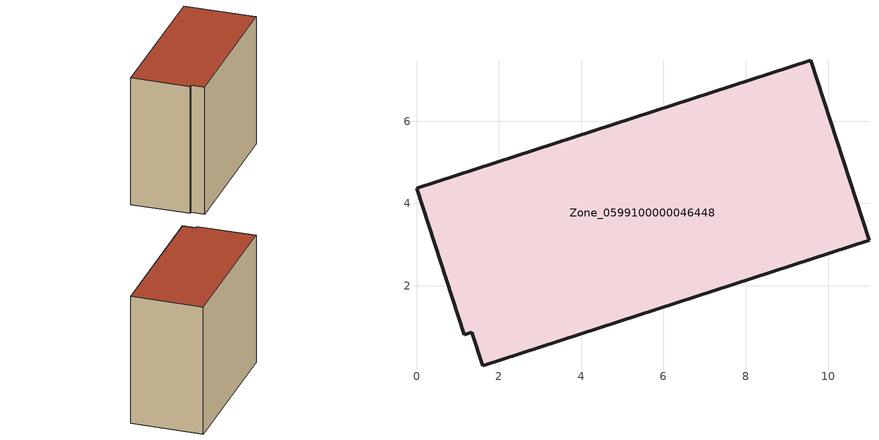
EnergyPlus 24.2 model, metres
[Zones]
Zone_0599100000046448
 floor ground (C_G): 1.61,0.06 1.34,0.87 1.16,0.81 0,4.37 9.58,7.48 11,3.1 z3.4
 wall outside (C_F): 11,3.1 9.58,7.48 0,4.37 1.16,0.81 1.34,0.87 1.61,0.06 11,3.1 z3.4:11.89
 roof outside (C_R): 1.34,0.87 1.61,0.06 11,3.1 9.58,7.48 0,4.37 1.16,0.81 z11.89
[BUILDING]
Pand.0599100000046448: North Axis=0; Terrain=City; Loads Convergence Tolerance Value=0.04; Temperature Convergence Tolerance Value=0.4; Solar Distribution=FullExterior; Maximum Number of Warmup Days=25; Minimum Number of Warmup Days=1
[Site:Location]
Rotterdam.The.Hague.AP_ZH_NLD Design_Conditions: Latitude=51.96; Longitude=4.45; Time Zone=1; Elevation=-4.5
[SITE:GROUNDTEMPERATURE:BUILDINGSURFACE]
18, 18, 18, 18, 18, 18, 18, 18, 18, 18, 18, 18
[MATERIAL] Thermal Absorptance=0.9; Solar Absorptance=0.7; Visible Absorptance=0.7
Name | Roughness | Thickness | Conductivity | Density | Specific Heat
G.TI.1946-1964 | MediumSmooth | 0.15 | 1 | 540 | 1210
F.TI.1946-1964 | Rough | 0.3 | 0.857143 | 1920 | 840
R.TI.1946-1964 | MediumRough | 0.2 | 0.277778 | 1500 | 1000
[CONSTRUCTION]
C_G: G.TI.1946-1964
C_F: F.TI.1946-1964
C_R: R.TI.1946-1964
[ZONE]
Zone_0599100000046448: Type=1; Multiplier=1; Ceiling Height=Autocalculate; Volume=Autocalculate; Floor Area=autocalculate; Part of Total Floor Area=Yes
[ZONEINFILTRATION:DESIGNFLOWRATE]
Infil_Zone_0599100000046448: Zone or ZoneList or Space or SpaceList=Zone_0599100000046448; Schedule=AlwaysOn; Design Flow Rate Calculation Method=Flow/Area; Flow Rate per Floor Area=0.003; Constant Term Coefficient=1; Temperature Term Coefficient=0; Velocity Term Coefficient=0; Velocity Squared Term Coefficient=0
[HVACTEMPLATE:ZONE:IDEALLOADSAIRSYSTEM]
Zone_0599100000046448: Maximum Heating Supply Air Temperature=50; Minimum Cooling Supply Air Temperature=13; Maximum Heating Supply Air Humidity Ratio=0.0156; Minimum Cooling Supply Air Humidity Ratio=0.0077; Heating Limit=NoLimit; Cooling Limit=NoLimit; Dehumidification Control Type=ConstantSensibleHeatRatio; Cooling Sensible Heat Ratio=0.7; Dehumidification Setpoint=60; Humidification Control Type=None; Humidification Setpoint=30; Outdoor Air Method=None; Outdoor Air Flow Rate per Person=0.00944; Outdoor Air Flow Rate per Zone Floor Area=0; Outdoor Air Flow Rate per Zone=0; Demand Controlled Ventilation Type=None; Outdoor Air Economizer Type=NoEconomizer; Heat Recovery Type=None; Sensible Heat Recovery Effectiveness=0.7; Latent Heat Recovery Effectiveness=0.65
[ZONECONTROL:THERMOSTAT]
ThermostatControl_Zone_0599100000046448: Zone or ZoneList=Zone_0599100000046448; Control Type Schedule=DualSetpointControlType; Control 1=Thermostat_Zone_0599100000046448; Temperature Difference Between Cutout And Setpoint=0
[THERMOSTATSETPOINT:DUALSETPOINT]
Thermostat_Zone_0599100000046448: Heating Setpoint Temperature Schedule=HeatingSetpoint_Zone_0599100000046448; Cooling Setpoint Temperature Schedule=CoolingSetpoint_Zone_0599100000046448
[SCHEDULE:COMPACT]
HeatingSetpoint_Zone_0599100000046448: Through: 12/31, For: AllDays, Until: 24:00, 21
CoolingSetpoint_Zone_0599100000046448: Through: 12/31, For: AllDays, Until: 24:00, 24
DualSetpointControlType: Through: 12/31, For: AllDays, Until: 24:00, 4
AlwaysOn: Through: 12/31, For: AllDays, Until: 24:00, 1
